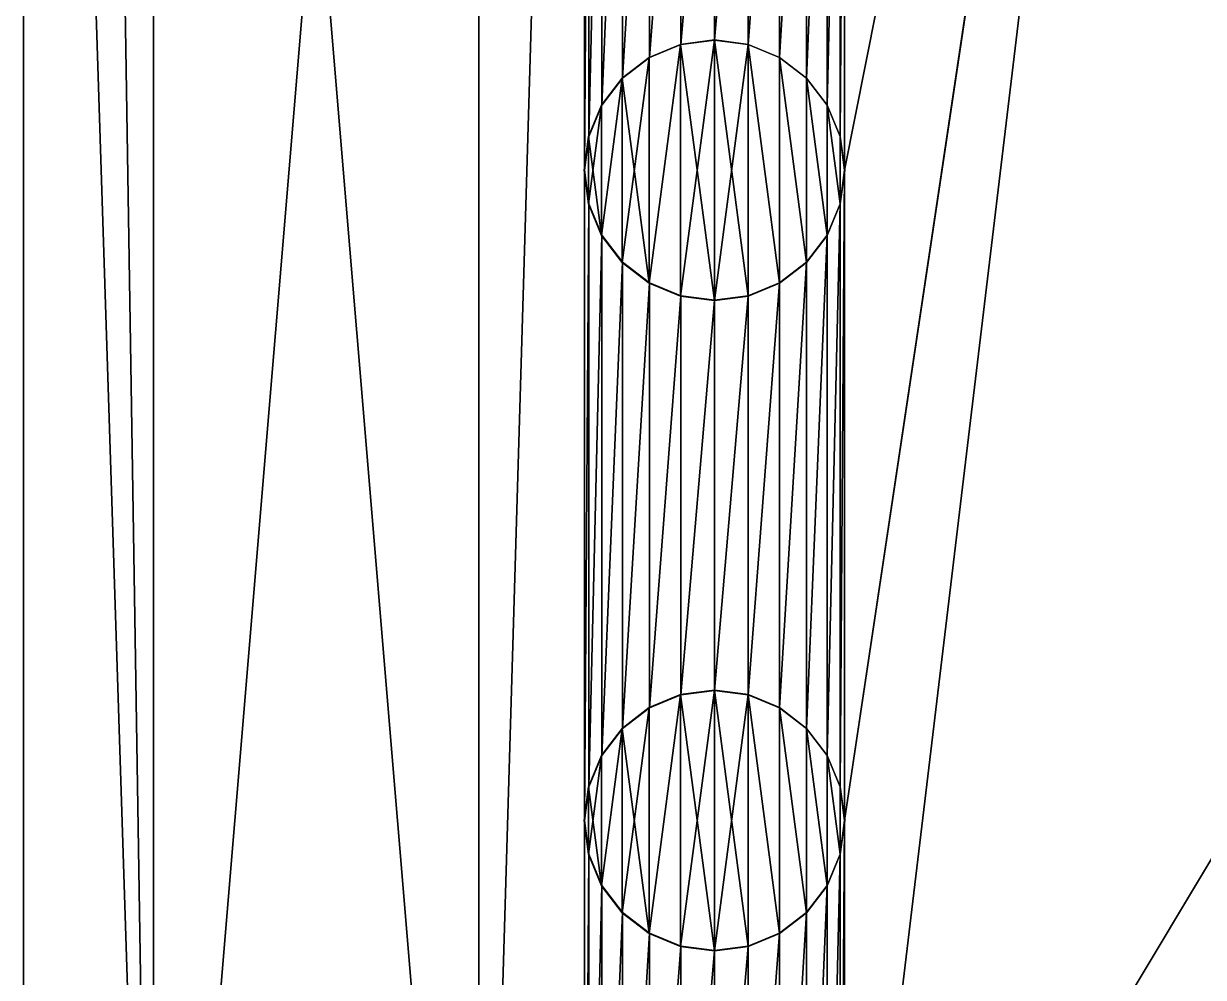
# Model space of a CAD drawing. Extents: x -1 to 46.5, y -1 to 65.2.
# Drawn here: x -1 to 17.15, y 14.71 to 29.38 of the extents above; entities that cross this region are included whole.
import ezdxf

# ---------------------------------------------------------------- set-up
doc = ezdxf.new("R2010")
doc.units = 0
doc.header["$MEASUREMENT"] = 0
doc.layers.add('STL2DXF', color=7, linetype='Continuous')

msp = doc.modelspace()

# ---------------------------------------------------------------- linework, layer by layer
at = {"layer": 'STL2DXF'}
for points in [[(1, 2.125, 7.3), (-1, 64.25, 7.3), (0, 65.25, 7.3)], [(1, 2.125, 12.3), (-1, 64.25, 12.3), (0, 65.25, 12.3)], [(1, 2.125, 7.3), (0, 65.25, 7.3), (1, 62.125, 7.3)], [(1, 2.125, 12.3), (0, 65.25, 12.3), (1, 62.125, 12.3)], [(-1, 64.25, 12.3), (-1, -1, 7.3), (-1, -1, 12.3)], [(-1, -1, 7.3), (-1, 64.25, 12.3), (-1, 64.25, 7.3)], [(1, 2.125, 7.3), (-1, -1, 7.3), (-1, 64.25, 7.3)], [(1, 2.125, 12.3), (-1, -1, 12.3), (-1, 64.25, 12.3)], [(6, 62.125, 7.3), (1, 2.125, 7.3), (1, 62.125, 7.3)], [(1, 2.125, 7.3), (6, 62.125, 7.3), (6, 2.125, 7.3)], [(6, 2.125, 12.3), (1, 62.125, 12.3), (1, 2.125, 12.3)], [(1, 62.125, 12.3), (6, 2.125, 12.3), (6, 62.125, 12.3)], [(1, 62.125, 12.3), (1, 2.125, 7.3), (1, 2.125, 12.3)], [(1, 2.125, 7.3), (1, 62.125, 12.3), (1, 62.125, 7.3)], [(1, 62.125, 7.3), (1, 2.125, 12.3), (1, 2.125, 7.3)], [(1, 2.125, 12.3), (1, 62.125, 7.3), (1, 62.125, 12.3)], [(6, 62.125, 7.3), (6, 2.125, 12.3), (6, 2.125, 7.3)], [(6, 2.125, 12.3), (6, 62.125, 7.3), (6, 62.125, 12.3)], [(6, 2.125, 12.3), (6, 62.125, 7.3), (6, 2.125, 7.3)], [(6, 62.125, 7.3), (6, 2.125, 12.3), (6, 62.125, 12.3)], [(6, 62.125, 7.3), (7.625, 57.125, 7.3), (6, 2.125, 7.3)], [(6, 62.125, 12.3), (7.625, 57.125, 12.3), (6, 2.125, 12.3)], [(11.625, 37.125, 7.3), (17.693, 57.643, 7.3), (11.625, 27.125, 7.3)], [(11.625, 27.125, 7.3), (17.693, 57.643, 7.3), (11.625, 17.125, 7.3)], [(11.625, 17.125, 7.3), (17.693, 57.643, 7.3), (17.625, 57.125, 7.3)], [(11.625, 37.125, 12.3), (17.693, 57.643, 12.3), (11.625, 27.125, 12.3)], [(11.625, 27.125, 12.3), (17.693, 57.643, 12.3), (11.625, 17.125, 12.3)], [(11.625, 17.125, 12.3), (17.693, 57.643, 12.3), (17.625, 57.125, 12.3)], [(7.625, 7.125, 7.3), (6, 2.125, 7.3), (7.625, 57.125, 7.3)], [(7.625, 7.125, 12.3), (6, 2.125, 12.3), (7.625, 57.125, 12.3)], [(7.625, 7.125, 7.3), (7.625, 57.125, 7.3), (7.625, 47.125, 7.3)], [(7.625, 7.125, 12.3), (7.625, 57.125, 12.3), (7.625, 47.125, 12.3)], [(11.625, 17.125, 7.3), (17.625, 57.125, 7.3), (11.625, 7.125, 7.3)], [(17.625, 17.125, 7.3), (11.625, 7.125, 7.3), (17.625, 57.125, 7.3)], [(11.625, 17.125, 12.3), (17.625, 57.125, 12.3), (11.625, 7.125, 12.3)], [(17.625, 7.125, 12.3), (11.625, 7.125, 12.3), (17.625, 57.125, 12.3)], [(7.625, 7.125, 7.3), (7.625, 47.125, 7.3), (7.625, 37.125, 7.3)], [(7.625, 7.125, 12.3), (7.625, 47.125, 12.3), (7.625, 37.125, 12.3)], [(7.625, 7.125, 7.3), (7.625, 37.125, 7.3), (7.625, 27.125, 7.3)], [(7.693, 36.607, 7.3), (7.625, 27.125, 7.3), (7.625, 37.125, 7.3)], [(7.625, 7.125, 12.3), (7.625, 37.125, 12.3), (7.625, 27.125, 12.3)], [(7.693, 36.607, 12.3), (7.625, 27.125, 12.3), (7.625, 37.125, 12.3)], [(11.557, 27.643, 7.3), (11.557, 36.607, 7.3), (11.625, 37.125, 7.3)], [(11.557, 27.643, 7.3), (11.625, 37.125, 7.3), (11.625, 27.125, 7.3)], [(11.557, 27.643, 12.3), (11.557, 36.607, 12.3), (11.625, 37.125, 12.3)], [(11.557, 27.643, 12.3), (11.625, 37.125, 12.3), (11.625, 27.125, 12.3)], [(7.625, 27.125, 7.3), (7.693, 36.607, 7.3), (7.693, 27.643, 7.3)], [(7.625, 27.125, 12.3), (7.693, 36.607, 12.3), (7.693, 27.643, 12.3)], [(7.693, 27.643, 7.3), (7.693, 36.607, 7.3), (7.893, 36.125, 7.3)], [(7.693, 27.643, 12.3), (7.693, 36.607, 12.3), (7.893, 36.125, 12.3)], [(11.357, 28.125, 7.3), (11.357, 36.125, 7.3), (11.557, 36.607, 7.3)], [(11.357, 28.125, 7.3), (11.557, 36.607, 7.3), (11.557, 27.643, 7.3)], [(11.357, 28.125, 12.3), (11.357, 36.125, 12.3), (11.557, 36.607, 12.3)], [(11.357, 28.125, 12.3), (11.557, 36.607, 12.3), (11.557, 27.643, 12.3)], [(7.693, 27.643, 7.3), (7.893, 36.125, 7.3), (7.893, 28.125, 7.3)], [(7.693, 27.643, 12.3), (7.893, 36.125, 12.3), (7.893, 28.125, 12.3)], [(7.893, 28.125, 7.3), (7.893, 36.125, 7.3), (8.211, 35.711, 7.3)], [(7.893, 28.125, 12.3), (7.893, 36.125, 12.3), (8.211, 35.711, 12.3)], [(11.039, 28.539, 7.3), (11.039, 35.711, 7.3), (11.357, 36.125, 7.3)], [(11.039, 28.539, 7.3), (11.357, 36.125, 7.3), (11.357, 28.125, 7.3)], [(11.039, 28.539, 12.3), (11.039, 35.711, 12.3), (11.357, 36.125, 12.3)], [(11.039, 28.539, 12.3), (11.357, 36.125, 12.3), (11.357, 28.125, 12.3)], [(7.893, 28.125, 7.3), (8.211, 35.711, 7.3), (8.211, 28.539, 7.3)], [(7.893, 28.125, 12.3), (8.211, 35.711, 12.3), (8.211, 28.539, 12.3)], [(8.211, 28.539, 7.3), (8.211, 35.711, 7.3), (8.625, 35.393, 7.3)], [(8.211, 28.539, 12.3), (8.211, 35.711, 12.3), (8.625, 35.393, 12.3)], [(10.625, 28.857, 7.3), (10.625, 35.393, 7.3), (11.039, 35.711, 7.3)], [(10.625, 28.857, 7.3), (11.039, 35.711, 7.3), (11.039, 28.539, 7.3)], [(10.625, 28.857, 12.3), (10.625, 35.393, 12.3), (11.039, 35.711, 12.3)], [(10.625, 28.857, 12.3), (11.039, 35.711, 12.3), (11.039, 28.539, 12.3)], [(8.211, 28.539, 7.3), (8.625, 35.393, 7.3), (8.625, 28.857, 7.3)], [(8.211, 28.539, 12.3), (8.625, 35.393, 12.3), (8.625, 28.857, 12.3)], [(8.625, 28.857, 7.3), (8.625, 35.393, 7.3), (9.107, 35.193, 7.3)], [(8.625, 28.857, 12.3), (8.625, 35.393, 12.3), (9.107, 35.193, 12.3)], [(10.143, 29.057, 7.3), (10.143, 35.193, 7.3), (10.625, 35.393, 7.3)], [(10.143, 29.057, 7.3), (10.625, 35.393, 7.3), (10.625, 28.857, 7.3)], [(10.143, 29.057, 12.3), (10.143, 35.193, 12.3), (10.625, 35.393, 12.3)], [(10.143, 29.057, 12.3), (10.625, 35.393, 12.3), (10.625, 28.857, 12.3)], [(8.625, 28.857, 7.3), (9.107, 35.193, 7.3), (9.107, 29.057, 7.3)], [(8.625, 28.857, 12.3), (9.107, 35.193, 12.3), (9.107, 29.057, 12.3)], [(9.107, 29.057, 7.3), (9.107, 35.193, 7.3), (9.625, 35.125, 7.3)], [(9.107, 29.057, 12.3), (9.107, 35.193, 12.3), (9.625, 35.125, 12.3)], [(9.107, 29.057, 7.3), (9.625, 35.125, 7.3), (9.625, 29.125, 7.3)], [(9.107, 29.057, 12.3), (9.625, 35.125, 12.3), (9.625, 29.125, 12.3)], [(9.625, 29.125, 7.3), (9.625, 35.125, 7.3), (10.143, 35.193, 7.3)], [(9.625, 29.125, 7.3), (10.143, 35.193, 7.3), (10.143, 29.057, 7.3)], [(9.625, 29.125, 12.3), (9.625, 35.125, 12.3), (10.143, 35.193, 12.3)], [(9.625, 29.125, 12.3), (10.143, 35.193, 12.3), (10.143, 29.057, 12.3)], [(8.623, 28.861, 12.3), (8.623, 25.389, 12.3), (9.106, 29.061, 12.3)], [(9.106, 29.061, 12.3), (8.623, 25.389, 12.3), (9.106, 25.189, 12.3)], [(8.623, 25.389, 7.3), (8.623, 28.861, 7.3), (9.106, 29.061, 7.3)], [(8.623, 25.389, 7.3), (9.106, 29.061, 7.3), (9.106, 25.189, 7.3)], [(8.623, 28.861, 12.3), (9.106, 29.061, 7.3), (8.623, 28.861, 7.3)], [(9.106, 29.061, 7.3), (8.623, 28.861, 12.3), (9.106, 29.061, 12.3)], [(8.625, 28.857, 12.3), (9.107, 29.057, 7.3), (8.625, 28.857, 7.3)], [(9.107, 29.057, 7.3), (8.625, 28.857, 12.3), (9.107, 29.057, 12.3)], [(9.106, 29.061, 12.3), (9.625, 25.121, 12.3), (9.625, 29.129, 12.3)], [(9.106, 25.189, 7.3), (9.106, 29.061, 7.3), (9.625, 29.129, 7.3)], [(9.106, 25.189, 7.3), (9.625, 29.129, 7.3), (9.625, 25.121, 7.3)], [(9.106, 29.061, 12.3), (9.625, 29.129, 7.3), (9.106, 29.061, 7.3)], [(9.625, 29.129, 7.3), (9.106, 29.061, 12.3), (9.625, 29.129, 12.3)], [(9.106, 29.061, 12.3), (9.106, 25.189, 12.3), (9.625, 25.121, 12.3)], [(9.107, 29.057, 12.3), (9.625, 29.125, 7.3), (9.107, 29.057, 7.3)], [(9.625, 29.125, 7.3), (9.107, 29.057, 12.3), (9.625, 29.125, 12.3)], [(9.625, 29.129, 12.3), (9.625, 25.121, 12.3), (10.144, 25.189, 12.3)], [(9.625, 29.129, 12.3), (10.144, 25.189, 12.3), (10.144, 29.061, 12.3)], [(9.625, 25.121, 7.3), (9.625, 29.129, 7.3), (10.144, 29.061, 7.3)], [(9.625, 29.129, 12.3), (10.144, 29.061, 7.3), (9.625, 29.129, 7.3)], [(10.144, 29.061, 7.3), (9.625, 29.129, 12.3), (10.144, 29.061, 12.3)], [(9.625, 29.125, 12.3), (10.143, 29.057, 7.3), (9.625, 29.125, 7.3)], [(10.143, 29.057, 7.3), (9.625, 29.125, 12.3), (10.143, 29.057, 12.3)], [(9.625, 25.121, 7.3), (10.144, 29.061, 7.3), (10.144, 25.189, 7.3)], [(10.143, 29.057, 12.3), (10.625, 28.857, 7.3), (10.143, 29.057, 7.3)], [(10.625, 28.857, 7.3), (10.143, 29.057, 12.3), (10.625, 28.857, 12.3)], [(10.144, 29.061, 12.3), (10.144, 25.189, 12.3), (10.627, 25.389, 12.3)], [(10.144, 29.061, 12.3), (10.627, 25.389, 12.3), (10.627, 28.861, 12.3)], [(10.144, 25.189, 7.3), (10.144, 29.061, 7.3), (10.627, 25.389, 7.3)], [(10.627, 25.389, 7.3), (10.144, 29.061, 7.3), (10.627, 28.861, 7.3)], [(10.144, 29.061, 12.3), (10.627, 28.861, 7.3), (10.144, 29.061, 7.3)], [(10.627, 28.861, 7.3), (10.144, 29.061, 12.3), (10.627, 28.861, 12.3)], [(8.208, 28.542, 12.3), (8.623, 25.389, 12.3), (8.623, 28.861, 12.3)], [(8.208, 25.708, 7.3), (8.208, 28.542, 7.3), (8.623, 28.861, 7.3)], [(8.208, 25.708, 7.3), (8.623, 28.861, 7.3), (8.623, 25.389, 7.3)], [(8.208, 28.542, 12.3), (8.623, 28.861, 7.3), (8.208, 28.542, 7.3)], [(8.623, 28.861, 7.3), (8.208, 28.542, 12.3), (8.623, 28.861, 12.3)], [(8.211, 28.539, 12.3), (8.625, 28.857, 7.3), (8.211, 28.539, 7.3)], [(8.625, 28.857, 7.3), (8.211, 28.539, 12.3), (8.625, 28.857, 12.3)], [(10.625, 28.857, 12.3), (11.039, 28.539, 7.3), (10.625, 28.857, 7.3)], [(11.039, 28.539, 7.3), (10.625, 28.857, 12.3), (11.039, 28.539, 12.3)], [(10.627, 28.861, 12.3), (10.627, 25.389, 12.3), (11.042, 25.708, 12.3)], [(10.627, 28.861, 12.3), (11.042, 25.708, 12.3), (11.042, 28.542, 12.3)], [(10.627, 25.389, 7.3), (10.627, 28.861, 7.3), (11.042, 25.708, 7.3)], [(11.042, 25.708, 7.3), (10.627, 28.861, 7.3), (11.042, 28.542, 7.3)], [(10.627, 28.861, 12.3), (11.042, 28.542, 7.3), (10.627, 28.861, 7.3)], [(11.042, 28.542, 7.3), (10.627, 28.861, 12.3), (11.042, 28.542, 12.3)], [(7.889, 28.127, 12.3), (7.889, 26.123, 12.3), (8.208, 28.542, 12.3)], [(8.208, 28.542, 12.3), (7.889, 26.123, 12.3), (8.208, 25.708, 12.3)], [(7.889, 26.123, 7.3), (7.889, 28.127, 7.3), (8.208, 28.542, 7.3)], [(7.889, 26.123, 7.3), (8.208, 28.542, 7.3), (8.208, 25.708, 7.3)], [(8.208, 28.542, 12.3), (7.889, 28.127, 7.3), (7.889, 28.127, 12.3)], [(7.889, 28.127, 7.3), (8.208, 28.542, 12.3), (8.208, 28.542, 7.3)], [(8.211, 28.539, 12.3), (7.893, 28.125, 7.3), (7.893, 28.125, 12.3)], [(7.893, 28.125, 7.3), (8.211, 28.539, 12.3), (8.211, 28.539, 7.3)], [(8.208, 28.542, 12.3), (8.208, 25.708, 12.3), (8.623, 25.389, 12.3)], [(11.039, 28.539, 7.3), (11.357, 28.125, 12.3), (11.357, 28.125, 7.3)], [(11.357, 28.125, 12.3), (11.039, 28.539, 7.3), (11.039, 28.539, 12.3)], [(11.042, 28.542, 12.3), (11.042, 25.708, 12.3), (11.361, 26.123, 12.3)], [(11.042, 28.542, 12.3), (11.361, 26.123, 12.3), (11.361, 28.127, 12.3)], [(11.042, 25.708, 7.3), (11.042, 28.542, 7.3), (11.361, 26.123, 7.3)], [(11.361, 26.123, 7.3), (11.042, 28.542, 7.3), (11.361, 28.127, 7.3)], [(11.042, 28.542, 7.3), (11.361, 28.127, 12.3), (11.361, 28.127, 7.3)], [(11.361, 28.127, 12.3), (11.042, 28.542, 7.3), (11.042, 28.542, 12.3)], [(7.689, 27.644, 12.3), (7.889, 26.123, 12.3), (7.889, 28.127, 12.3)], [(7.689, 26.606, 7.3), (7.689, 27.644, 7.3), (7.889, 28.127, 7.3)], [(7.689, 26.606, 7.3), (7.889, 28.127, 7.3), (7.889, 26.123, 7.3)], [(7.889, 28.127, 12.3), (7.689, 27.644, 7.3), (7.689, 27.644, 12.3)], [(7.689, 27.644, 7.3), (7.889, 28.127, 12.3), (7.889, 28.127, 7.3)], [(11.361, 28.127, 12.3), (11.361, 26.123, 12.3), (11.561, 26.606, 12.3)], [(11.361, 28.127, 12.3), (11.561, 26.606, 12.3), (11.561, 27.644, 12.3)], [(11.361, 26.123, 7.3), (11.361, 28.127, 7.3), (11.561, 26.606, 7.3)], [(11.561, 26.606, 7.3), (11.361, 28.127, 7.3), (11.561, 27.644, 7.3)], [(11.361, 28.127, 7.3), (11.561, 27.644, 12.3), (11.561, 27.644, 7.3)], [(11.561, 27.644, 12.3), (11.361, 28.127, 7.3), (11.361, 28.127, 12.3)], [(7.893, 28.125, 12.3), (7.693, 27.643, 7.3), (7.693, 27.643, 12.3)], [(7.693, 27.643, 7.3), (7.893, 28.125, 12.3), (7.893, 28.125, 7.3)], [(11.357, 28.125, 7.3), (11.557, 27.643, 12.3), (11.557, 27.643, 7.3)], [(11.557, 27.643, 12.3), (11.357, 28.125, 7.3), (11.357, 28.125, 12.3)], [(7.689, 26.606, 12.3), (7.689, 27.644, 12.3), (7.621, 27.125, 12.3)], [(7.689, 27.644, 7.3), (7.689, 26.606, 7.3), (7.621, 27.125, 7.3)], [(7.689, 27.644, 12.3), (7.621, 27.125, 7.3), (7.621, 27.125, 12.3)], [(7.621, 27.125, 7.3), (7.689, 27.644, 12.3), (7.689, 27.644, 7.3)], [(7.693, 27.643, 12.3), (7.625, 27.125, 7.3), (7.625, 27.125, 12.3)], [(7.625, 27.125, 7.3), (7.693, 27.643, 12.3), (7.693, 27.643, 7.3)], [(7.689, 27.644, 12.3), (7.689, 26.606, 12.3), (7.889, 26.123, 12.3)], [(11.557, 27.643, 7.3), (11.625, 27.125, 12.3), (11.625, 27.125, 7.3)], [(11.625, 27.125, 12.3), (11.557, 27.643, 7.3), (11.557, 27.643, 12.3)], [(11.561, 27.644, 12.3), (11.561, 26.606, 12.3), (11.629, 27.125, 12.3)], [(11.561, 26.606, 7.3), (11.561, 27.644, 7.3), (11.629, 27.125, 7.3)], [(11.561, 27.644, 7.3), (11.629, 27.125, 12.3), (11.629, 27.125, 7.3)], [(11.629, 27.125, 12.3), (11.561, 27.644, 7.3), (11.561, 27.644, 12.3)], [(7.621, 27.125, 12.3), (7.689, 26.606, 7.3), (7.689, 26.606, 12.3)], [(7.689, 26.606, 7.3), (7.621, 27.125, 12.3), (7.621, 27.125, 7.3)], [(7.625, 7.125, 7.3), (7.625, 27.125, 7.3), (7.625, 17.125, 7.3)], [(7.693, 26.607, 7.3), (7.625, 17.125, 7.3), (7.625, 27.125, 7.3)], [(7.625, 27.125, 12.3), (7.693, 26.607, 7.3), (7.693, 26.607, 12.3)], [(7.693, 26.607, 7.3), (7.625, 27.125, 12.3), (7.625, 27.125, 7.3)], [(7.625, 7.125, 12.3), (7.625, 27.125, 12.3), (7.625, 17.125, 12.3)], [(7.693, 26.607, 12.3), (7.625, 17.125, 12.3), (7.625, 27.125, 12.3)], [(11.557, 17.643, 7.3), (11.557, 26.607, 7.3), (11.625, 27.125, 7.3)], [(11.557, 17.643, 7.3), (11.625, 27.125, 7.3), (11.625, 17.125, 7.3)], [(11.625, 27.125, 7.3), (11.557, 26.607, 12.3), (11.557, 26.607, 7.3)], [(11.557, 26.607, 12.3), (11.625, 27.125, 7.3), (11.625, 27.125, 12.3)], [(11.557, 17.643, 12.3), (11.557, 26.607, 12.3), (11.625, 27.125, 12.3)], [(11.557, 17.643, 12.3), (11.625, 27.125, 12.3), (11.625, 17.125, 12.3)], [(11.629, 27.125, 7.3), (11.561, 26.606, 12.3), (11.561, 26.606, 7.3)], [(11.561, 26.606, 12.3), (11.629, 27.125, 7.3), (11.629, 27.125, 12.3)], [(7.625, 17.125, 7.3), (7.693, 26.607, 7.3), (7.693, 17.643, 7.3)], [(7.625, 17.125, 12.3), (7.693, 26.607, 12.3), (7.693, 17.643, 12.3)], [(7.689, 26.606, 12.3), (7.889, 26.123, 7.3), (7.889, 26.123, 12.3)], [(7.889, 26.123, 7.3), (7.689, 26.606, 12.3), (7.689, 26.606, 7.3)], [(7.693, 17.643, 7.3), (7.693, 26.607, 7.3), (7.893, 26.125, 7.3)], [(7.693, 26.607, 12.3), (7.893, 26.125, 7.3), (7.893, 26.125, 12.3)], [(7.893, 26.125, 7.3), (7.693, 26.607, 12.3), (7.693, 26.607, 7.3)], [(7.693, 17.643, 12.3), (7.693, 26.607, 12.3), (7.893, 26.125, 12.3)], [(11.357, 18.125, 7.3), (11.357, 26.125, 7.3), (11.557, 26.607, 7.3)], [(11.357, 18.125, 7.3), (11.557, 26.607, 7.3), (11.557, 17.643, 7.3)], [(11.557, 26.607, 7.3), (11.357, 26.125, 12.3), (11.357, 26.125, 7.3)], [(11.357, 26.125, 12.3), (11.557, 26.607, 7.3), (11.557, 26.607, 12.3)], [(11.357, 18.125, 12.3), (11.357, 26.125, 12.3), (11.557, 26.607, 12.3)], [(11.357, 18.125, 12.3), (11.557, 26.607, 12.3), (11.557, 17.643, 12.3)], [(11.561, 26.606, 7.3), (11.361, 26.123, 12.3), (11.361, 26.123, 7.3)], [(11.361, 26.123, 12.3), (11.561, 26.606, 7.3), (11.561, 26.606, 12.3)], [(7.693, 17.643, 7.3), (7.893, 26.125, 7.3), (7.893, 18.125, 7.3)], [(7.693, 17.643, 12.3), (7.893, 26.125, 12.3), (7.893, 18.125, 12.3)], [(7.889, 26.123, 12.3), (8.208, 25.708, 7.3), (8.208, 25.708, 12.3)], [(8.208, 25.708, 7.3), (7.889, 26.123, 12.3), (7.889, 26.123, 7.3)], [(7.893, 18.125, 7.3), (7.893, 26.125, 7.3), (8.211, 25.711, 7.3)], [(7.893, 26.125, 12.3), (8.211, 25.711, 7.3), (8.211, 25.711, 12.3)], [(8.211, 25.711, 7.3), (7.893, 26.125, 12.3), (7.893, 26.125, 7.3)], [(7.893, 18.125, 12.3), (7.893, 26.125, 12.3), (8.211, 25.711, 12.3)], [(11.039, 18.539, 7.3), (11.039, 25.711, 7.3), (11.357, 26.125, 7.3)], [(11.039, 18.539, 7.3), (11.357, 26.125, 7.3), (11.357, 18.125, 7.3)], [(11.357, 26.125, 7.3), (11.039, 25.711, 12.3), (11.039, 25.711, 7.3)], [(11.039, 25.711, 12.3), (11.357, 26.125, 7.3), (11.357, 26.125, 12.3)], [(11.039, 18.539, 12.3), (11.039, 25.711, 12.3), (11.357, 26.125, 12.3)], [(11.039, 18.539, 12.3), (11.357, 26.125, 12.3), (11.357, 18.125, 12.3)], [(11.361, 26.123, 7.3), (11.042, 25.708, 12.3), (11.042, 25.708, 7.3)], [(11.042, 25.708, 12.3), (11.361, 26.123, 7.3), (11.361, 26.123, 12.3)], [(7.893, 18.125, 7.3), (8.211, 25.711, 7.3), (8.211, 18.539, 7.3)], [(7.893, 18.125, 12.3), (8.211, 25.711, 12.3), (8.211, 18.539, 12.3)], [(8.623, 25.389, 12.3), (8.208, 25.708, 7.3), (8.623, 25.389, 7.3)], [(8.208, 25.708, 7.3), (8.623, 25.389, 12.3), (8.208, 25.708, 12.3)], [(8.211, 18.539, 7.3), (8.211, 25.711, 7.3), (8.625, 25.393, 7.3)], [(8.625, 25.393, 12.3), (8.211, 25.711, 7.3), (8.625, 25.393, 7.3)], [(8.211, 25.711, 7.3), (8.625, 25.393, 12.3), (8.211, 25.711, 12.3)], [(8.211, 18.539, 12.3), (8.211, 25.711, 12.3), (8.625, 25.393, 12.3)], [(10.625, 18.857, 7.3), (10.625, 25.393, 7.3), (11.039, 25.711, 7.3)], [(10.625, 18.857, 7.3), (11.039, 25.711, 7.3), (11.039, 18.539, 7.3)], [(11.039, 25.711, 12.3), (10.625, 25.393, 7.3), (11.039, 25.711, 7.3)], [(10.625, 25.393, 7.3), (11.039, 25.711, 12.3), (10.625, 25.393, 12.3)], [(10.625, 18.857, 12.3), (10.625, 25.393, 12.3), (11.039, 25.711, 12.3)], [(10.625, 18.857, 12.3), (11.039, 25.711, 12.3), (11.039, 18.539, 12.3)], [(11.042, 25.708, 12.3), (10.627, 25.389, 7.3), (11.042, 25.708, 7.3)], [(10.627, 25.389, 7.3), (11.042, 25.708, 12.3), (10.627, 25.389, 12.3)], [(8.211, 18.539, 7.3), (8.625, 25.393, 7.3), (8.625, 18.857, 7.3)], [(8.211, 18.539, 12.3), (8.625, 25.393, 12.3), (8.625, 18.857, 12.3)], [(9.106, 25.189, 12.3), (8.623, 25.389, 7.3), (9.106, 25.189, 7.3)], [(8.623, 25.389, 7.3), (9.106, 25.189, 12.3), (8.623, 25.389, 12.3)], [(8.625, 18.857, 7.3), (8.625, 25.393, 7.3), (9.107, 25.193, 7.3)], [(9.107, 25.193, 12.3), (8.625, 25.393, 7.3), (9.107, 25.193, 7.3)], [(8.625, 25.393, 7.3), (9.107, 25.193, 12.3), (8.625, 25.393, 12.3)], [(8.625, 18.857, 12.3), (8.625, 25.393, 12.3), (9.107, 25.193, 12.3)], [(10.143, 19.057, 7.3), (10.143, 25.193, 7.3), (10.625, 25.393, 7.3)], [(10.143, 19.057, 7.3), (10.625, 25.393, 7.3), (10.625, 18.857, 7.3)], [(10.625, 25.393, 12.3), (10.143, 25.193, 7.3), (10.625, 25.393, 7.3)], [(10.143, 25.193, 7.3), (10.625, 25.393, 12.3), (10.143, 25.193, 12.3)], [(10.143, 19.057, 12.3), (10.143, 25.193, 12.3), (10.625, 25.393, 12.3)], [(10.143, 19.057, 12.3), (10.625, 25.393, 12.3), (10.625, 18.857, 12.3)], [(10.627, 25.389, 12.3), (10.144, 25.189, 7.3), (10.627, 25.389, 7.3)], [(10.144, 25.189, 7.3), (10.627, 25.389, 12.3), (10.144, 25.189, 12.3)], [(8.625, 18.857, 7.3), (9.107, 25.193, 7.3), (9.107, 19.057, 7.3)], [(8.625, 18.857, 12.3), (9.107, 25.193, 12.3), (9.107, 19.057, 12.3)], [(9.625, 25.121, 12.3), (9.106, 25.189, 7.3), (9.625, 25.121, 7.3)], [(9.106, 25.189, 7.3), (9.625, 25.121, 12.3), (9.106, 25.189, 12.3)], [(9.107, 19.057, 7.3), (9.107, 25.193, 7.3), (9.625, 25.125, 7.3)], [(9.625, 25.125, 12.3), (9.107, 25.193, 7.3), (9.625, 25.125, 7.3)], [(9.107, 25.193, 7.3), (9.625, 25.125, 12.3), (9.107, 25.193, 12.3)], [(9.107, 19.057, 12.3), (9.107, 25.193, 12.3), (9.625, 25.125, 12.3)], [(9.107, 19.057, 7.3), (9.625, 25.125, 7.3), (9.625, 19.125, 7.3)], [(9.107, 19.057, 12.3), (9.625, 25.125, 12.3), (9.625, 19.125, 12.3)], [(9.625, 19.125, 7.3), (9.625, 25.125, 7.3), (10.143, 25.193, 7.3)], [(9.625, 19.125, 7.3), (10.143, 25.193, 7.3), (10.143, 19.057, 7.3)], [(10.143, 25.193, 12.3), (9.625, 25.125, 7.3), (10.143, 25.193, 7.3)], [(9.625, 25.125, 7.3), (10.143, 25.193, 12.3), (9.625, 25.125, 12.3)], [(9.625, 19.125, 12.3), (9.625, 25.125, 12.3), (10.143, 25.193, 12.3)], [(9.625, 19.125, 12.3), (10.143, 25.193, 12.3), (10.143, 19.057, 12.3)], [(10.144, 25.189, 12.3), (9.625, 25.121, 7.3), (10.144, 25.189, 7.3)], [(9.625, 25.121, 7.3), (10.144, 25.189, 12.3), (9.625, 25.121, 12.3)], [(8.623, 18.861, 12.3), (8.623, 15.389, 12.3), (9.106, 19.061, 12.3)], [(9.106, 19.061, 12.3), (8.623, 15.389, 12.3), (9.106, 15.189, 12.3)], [(8.623, 15.389, 7.3), (8.623, 18.861, 7.3), (9.106, 19.061, 7.3)], [(8.623, 15.389, 7.3), (9.106, 19.061, 7.3), (9.106, 15.189, 7.3)], [(8.623, 18.861, 12.3), (9.106, 19.061, 7.3), (8.623, 18.861, 7.3)], [(9.106, 19.061, 7.3), (8.623, 18.861, 12.3), (9.106, 19.061, 12.3)], [(8.625, 18.857, 12.3), (9.107, 19.057, 7.3), (8.625, 18.857, 7.3)], [(9.107, 19.057, 7.3), (8.625, 18.857, 12.3), (9.107, 19.057, 12.3)], [(9.106, 19.061, 12.3), (9.625, 15.121, 12.3), (9.625, 19.129, 12.3)], [(9.106, 15.189, 7.3), (9.106, 19.061, 7.3), (9.625, 19.129, 7.3)], [(9.106, 15.189, 7.3), (9.625, 19.129, 7.3), (9.625, 15.121, 7.3)], [(9.106, 19.061, 12.3), (9.625, 19.129, 7.3), (9.106, 19.061, 7.3)], [(9.625, 19.129, 7.3), (9.106, 19.061, 12.3), (9.625, 19.129, 12.3)], [(9.106, 19.061, 12.3), (9.106, 15.189, 12.3), (9.625, 15.121, 12.3)], [(9.107, 19.057, 12.3), (9.625, 19.125, 7.3), (9.107, 19.057, 7.3)], [(9.625, 19.125, 7.3), (9.107, 19.057, 12.3), (9.625, 19.125, 12.3)], [(9.625, 19.129, 12.3), (9.625, 15.121, 12.3), (10.144, 15.189, 12.3)], [(9.625, 19.129, 12.3), (10.144, 15.189, 12.3), (10.144, 19.061, 12.3)], [(9.625, 15.121, 7.3), (9.625, 19.129, 7.3), (10.144, 19.061, 7.3)], [(9.625, 19.129, 12.3), (10.144, 19.061, 7.3), (9.625, 19.129, 7.3)], [(10.144, 19.061, 7.3), (9.625, 19.129, 12.3), (10.144, 19.061, 12.3)], [(9.625, 19.125, 12.3), (10.143, 19.057, 7.3), (9.625, 19.125, 7.3)], [(10.143, 19.057, 7.3), (9.625, 19.125, 12.3), (10.143, 19.057, 12.3)], [(9.625, 15.121, 7.3), (10.144, 19.061, 7.3), (10.144, 15.189, 7.3)], [(10.143, 19.057, 12.3), (10.625, 18.857, 7.3), (10.143, 19.057, 7.3)], [(10.625, 18.857, 7.3), (10.143, 19.057, 12.3), (10.625, 18.857, 12.3)], [(10.144, 19.061, 12.3), (10.144, 15.189, 12.3), (10.627, 15.389, 12.3)], [(10.144, 19.061, 12.3), (10.627, 15.389, 12.3), (10.627, 18.861, 12.3)], [(10.144, 15.189, 7.3), (10.144, 19.061, 7.3), (10.627, 15.389, 7.3)], [(10.627, 15.389, 7.3), (10.144, 19.061, 7.3), (10.627, 18.861, 7.3)], [(10.144, 19.061, 12.3), (10.627, 18.861, 7.3), (10.144, 19.061, 7.3)], [(10.627, 18.861, 7.3), (10.144, 19.061, 12.3), (10.627, 18.861, 12.3)], [(8.208, 18.542, 12.3), (8.623, 15.389, 12.3), (8.623, 18.861, 12.3)], [(8.208, 15.708, 7.3), (8.208, 18.542, 7.3), (8.623, 18.861, 7.3)], [(8.208, 15.708, 7.3), (8.623, 18.861, 7.3), (8.623, 15.389, 7.3)], [(8.208, 18.542, 12.3), (8.623, 18.861, 7.3), (8.208, 18.542, 7.3)], [(8.623, 18.861, 7.3), (8.208, 18.542, 12.3), (8.623, 18.861, 12.3)], [(8.211, 18.539, 12.3), (8.625, 18.857, 7.3), (8.211, 18.539, 7.3)], [(8.625, 18.857, 7.3), (8.211, 18.539, 12.3), (8.625, 18.857, 12.3)], [(10.625, 18.857, 12.3), (11.039, 18.539, 7.3), (10.625, 18.857, 7.3)], [(11.039, 18.539, 7.3), (10.625, 18.857, 12.3), (11.039, 18.539, 12.3)], [(10.627, 18.861, 12.3), (10.627, 15.389, 12.3), (11.042, 15.708, 12.3)], [(10.627, 18.861, 12.3), (11.042, 15.708, 12.3), (11.042, 18.542, 12.3)], [(10.627, 15.389, 7.3), (10.627, 18.861, 7.3), (11.042, 15.708, 7.3)], [(11.042, 15.708, 7.3), (10.627, 18.861, 7.3), (11.042, 18.542, 7.3)], [(10.627, 18.861, 12.3), (11.042, 18.542, 7.3), (10.627, 18.861, 7.3)], [(11.042, 18.542, 7.3), (10.627, 18.861, 12.3), (11.042, 18.542, 12.3)], [(7.889, 18.127, 12.3), (7.889, 16.123, 12.3), (8.208, 18.542, 12.3)], [(8.208, 18.542, 12.3), (7.889, 16.123, 12.3), (8.208, 15.708, 12.3)], [(7.889, 16.123, 7.3), (7.889, 18.127, 7.3), (8.208, 18.542, 7.3)], [(7.889, 16.123, 7.3), (8.208, 18.542, 7.3), (8.208, 15.708, 7.3)], [(8.208, 18.542, 12.3), (7.889, 18.127, 7.3), (7.889, 18.127, 12.3)], [(7.889, 18.127, 7.3), (8.208, 18.542, 12.3), (8.208, 18.542, 7.3)], [(8.211, 18.539, 12.3), (7.893, 18.125, 7.3), (7.893, 18.125, 12.3)], [(7.893, 18.125, 7.3), (8.211, 18.539, 12.3), (8.211, 18.539, 7.3)], [(8.208, 18.542, 12.3), (8.208, 15.708, 12.3), (8.623, 15.389, 12.3)], [(11.039, 18.539, 7.3), (11.357, 18.125, 12.3), (11.357, 18.125, 7.3)], [(11.357, 18.125, 12.3), (11.039, 18.539, 7.3), (11.039, 18.539, 12.3)], [(11.042, 18.542, 12.3), (11.042, 15.708, 12.3), (11.361, 16.123, 12.3)], [(11.042, 18.542, 12.3), (11.361, 16.123, 12.3), (11.361, 18.127, 12.3)], [(11.042, 15.708, 7.3), (11.042, 18.542, 7.3), (11.361, 16.123, 7.3)], [(11.361, 16.123, 7.3), (11.042, 18.542, 7.3), (11.361, 18.127, 7.3)], [(11.042, 18.542, 7.3), (11.361, 18.127, 12.3), (11.361, 18.127, 7.3)], [(11.361, 18.127, 12.3), (11.042, 18.542, 7.3), (11.042, 18.542, 12.3)], [(7.689, 17.644, 12.3), (7.889, 16.123, 12.3), (7.889, 18.127, 12.3)], [(7.689, 16.606, 7.3), (7.689, 17.644, 7.3), (7.889, 18.127, 7.3)], [(7.689, 16.606, 7.3), (7.889, 18.127, 7.3), (7.889, 16.123, 7.3)], [(7.889, 18.127, 12.3), (7.689, 17.644, 7.3), (7.689, 17.644, 12.3)], [(7.689, 17.644, 7.3), (7.889, 18.127, 12.3), (7.889, 18.127, 7.3)], [(7.893, 18.125, 12.3), (7.693, 17.643, 7.3), (7.693, 17.643, 12.3)], [(7.693, 17.643, 7.3), (7.893, 18.125, 12.3), (7.893, 18.125, 7.3)], [(11.357, 18.125, 7.3), (11.557, 17.643, 12.3), (11.557, 17.643, 7.3)], [(11.557, 17.643, 12.3), (11.357, 18.125, 7.3), (11.357, 18.125, 12.3)], [(11.361, 18.127, 12.3), (11.361, 16.123, 12.3), (11.561, 16.606, 12.3)], [(11.361, 18.127, 12.3), (11.561, 16.606, 12.3), (11.561, 17.644, 12.3)], [(11.361, 16.123, 7.3), (11.361, 18.127, 7.3), (11.561, 16.606, 7.3)], [(11.561, 16.606, 7.3), (11.361, 18.127, 7.3), (11.561, 17.644, 7.3)], [(11.361, 18.127, 7.3), (11.561, 17.644, 12.3), (11.561, 17.644, 7.3)], [(11.561, 17.644, 12.3), (11.361, 18.127, 7.3), (11.361, 18.127, 12.3)], [(7.689, 16.606, 12.3), (7.689, 17.644, 12.3), (7.621, 17.125, 12.3)], [(7.689, 17.644, 7.3), (7.689, 16.606, 7.3), (7.621, 17.125, 7.3)], [(7.689, 17.644, 12.3), (7.621, 17.125, 7.3), (7.621, 17.125, 12.3)], [(7.621, 17.125, 7.3), (7.689, 17.644, 12.3), (7.689, 17.644, 7.3)], [(7.693, 17.643, 12.3), (7.625, 17.125, 7.3), (7.625, 17.125, 12.3)], [(7.625, 17.125, 7.3), (7.693, 17.643, 12.3), (7.693, 17.643, 7.3)], [(7.689, 17.644, 12.3), (7.689, 16.606, 12.3), (7.889, 16.123, 12.3)], [(11.557, 17.643, 7.3), (11.625, 17.125, 12.3), (11.625, 17.125, 7.3)], [(11.625, 17.125, 12.3), (11.557, 17.643, 7.3), (11.557, 17.643, 12.3)], [(11.561, 17.644, 12.3), (11.561, 16.606, 12.3), (11.629, 17.125, 12.3)], [(11.561, 16.606, 7.3), (11.561, 17.644, 7.3), (11.629, 17.125, 7.3)], [(11.561, 17.644, 7.3), (11.629, 17.125, 12.3), (11.629, 17.125, 7.3)], [(11.629, 17.125, 12.3), (11.561, 17.644, 7.3), (11.561, 17.644, 12.3)], [(7.621, 17.125, 12.3), (7.689, 16.606, 7.3), (7.689, 16.606, 12.3)], [(7.689, 16.606, 7.3), (7.621, 17.125, 12.3), (7.621, 17.125, 7.3)], [(7.693, 16.607, 7.3), (7.625, 7.125, 7.3), (7.625, 17.125, 7.3)], [(7.625, 17.125, 12.3), (7.693, 16.607, 7.3), (7.693, 16.607, 12.3)], [(7.693, 16.607, 7.3), (7.625, 17.125, 12.3), (7.625, 17.125, 7.3)], [(7.693, 16.607, 12.3), (7.625, 7.125, 12.3), (7.625, 17.125, 12.3)], [(11.557, 7.643, 7.3), (11.557, 16.607, 7.3), (11.625, 17.125, 7.3)], [(11.557, 7.643, 7.3), (11.625, 17.125, 7.3), (11.625, 7.125, 7.3)], [(11.625, 17.125, 7.3), (11.557, 16.607, 12.3), (11.557, 16.607, 7.3)], [(11.557, 16.607, 12.3), (11.625, 17.125, 7.3), (11.625, 17.125, 12.3)], [(11.557, 7.643, 12.3), (11.557, 16.607, 12.3), (11.625, 17.125, 12.3)], [(11.557, 7.643, 12.3), (11.625, 17.125, 12.3), (11.625, 7.125, 12.3)], [(11.629, 17.125, 7.3), (11.561, 16.606, 12.3), (11.561, 16.606, 7.3)], [(11.561, 16.606, 12.3), (11.629, 17.125, 7.3), (11.629, 17.125, 12.3)], [(17.625, 7.125, 7.3), (11.625, 7.125, 7.3), (17.625, 17.125, 7.3)], [(7.625, 7.125, 7.3), (7.693, 16.607, 7.3), (7.693, 7.643, 7.3)], [(7.625, 7.125, 12.3), (7.693, 16.607, 12.3), (7.693, 7.643, 12.3)], [(7.689, 16.606, 12.3), (7.889, 16.123, 7.3), (7.889, 16.123, 12.3)], [(7.889, 16.123, 7.3), (7.689, 16.606, 12.3), (7.689, 16.606, 7.3)], [(7.693, 7.643, 7.3), (7.693, 16.607, 7.3), (7.893, 16.125, 7.3)], [(7.693, 16.607, 12.3), (7.893, 16.125, 7.3), (7.893, 16.125, 12.3)], [(7.893, 16.125, 7.3), (7.693, 16.607, 12.3), (7.693, 16.607, 7.3)], [(7.693, 7.643, 12.3), (7.693, 16.607, 12.3), (7.893, 16.125, 12.3)], [(11.357, 8.125, 7.3), (11.357, 16.125, 7.3), (11.557, 16.607, 7.3)], [(11.357, 8.125, 7.3), (11.557, 16.607, 7.3), (11.557, 7.643, 7.3)], [(11.557, 16.607, 7.3), (11.357, 16.125, 12.3), (11.357, 16.125, 7.3)], [(11.357, 16.125, 12.3), (11.557, 16.607, 7.3), (11.557, 16.607, 12.3)], [(11.357, 8.125, 12.3), (11.357, 16.125, 12.3), (11.557, 16.607, 12.3)], [(11.357, 8.125, 12.3), (11.557, 16.607, 12.3), (11.557, 7.643, 12.3)], [(11.561, 16.606, 7.3), (11.361, 16.123, 12.3), (11.361, 16.123, 7.3)], [(11.361, 16.123, 12.3), (11.561, 16.606, 7.3), (11.561, 16.606, 12.3)], [(7.693, 7.643, 7.3), (7.893, 16.125, 7.3), (7.893, 8.125, 7.3)], [(7.693, 7.643, 12.3), (7.893, 16.125, 12.3), (7.893, 8.125, 12.3)], [(7.889, 16.123, 12.3), (8.208, 15.708, 7.3), (8.208, 15.708, 12.3)], [(8.208, 15.708, 7.3), (7.889, 16.123, 12.3), (7.889, 16.123, 7.3)], [(7.893, 8.125, 7.3), (7.893, 16.125, 7.3), (8.211, 15.711, 7.3)], [(7.893, 16.125, 12.3), (8.211, 15.711, 7.3), (8.211, 15.711, 12.3)], [(8.211, 15.711, 7.3), (7.893, 16.125, 12.3), (7.893, 16.125, 7.3)], [(7.893, 8.125, 12.3), (7.893, 16.125, 12.3), (8.211, 15.711, 12.3)], [(11.039, 8.539, 7.3), (11.039, 15.711, 7.3), (11.357, 16.125, 7.3)], [(11.039, 8.539, 7.3), (11.357, 16.125, 7.3), (11.357, 8.125, 7.3)], [(11.357, 16.125, 7.3), (11.039, 15.711, 12.3), (11.039, 15.711, 7.3)], [(11.039, 15.711, 12.3), (11.357, 16.125, 7.3), (11.357, 16.125, 12.3)], [(11.039, 8.539, 12.3), (11.039, 15.711, 12.3), (11.357, 16.125, 12.3)], [(11.039, 8.539, 12.3), (11.357, 16.125, 12.3), (11.357, 8.125, 12.3)], [(11.361, 16.123, 7.3), (11.042, 15.708, 12.3), (11.042, 15.708, 7.3)], [(11.042, 15.708, 12.3), (11.361, 16.123, 7.3), (11.361, 16.123, 12.3)], [(7.893, 8.125, 7.3), (8.211, 15.711, 7.3), (8.211, 8.539, 7.3)], [(7.893, 8.125, 12.3), (8.211, 15.711, 12.3), (8.211, 8.539, 12.3)], [(8.623, 15.389, 12.3), (8.208, 15.708, 7.3), (8.623, 15.389, 7.3)], [(8.208, 15.708, 7.3), (8.623, 15.389, 12.3), (8.208, 15.708, 12.3)], [(8.211, 8.539, 7.3), (8.211, 15.711, 7.3), (8.625, 15.393, 7.3)], [(8.625, 15.393, 12.3), (8.211, 15.711, 7.3), (8.625, 15.393, 7.3)], [(8.211, 15.711, 7.3), (8.625, 15.393, 12.3), (8.211, 15.711, 12.3)], [(8.211, 8.539, 12.3), (8.211, 15.711, 12.3), (8.625, 15.393, 12.3)], [(10.625, 8.857, 7.3), (10.625, 15.393, 7.3), (11.039, 15.711, 7.3)], [(10.625, 8.857, 7.3), (11.039, 15.711, 7.3), (11.039, 8.539, 7.3)], [(11.039, 15.711, 12.3), (10.625, 15.393, 7.3), (11.039, 15.711, 7.3)], [(10.625, 15.393, 7.3), (11.039, 15.711, 12.3), (10.625, 15.393, 12.3)], [(10.625, 8.857, 12.3), (10.625, 15.393, 12.3), (11.039, 15.711, 12.3)], [(10.625, 8.857, 12.3), (11.039, 15.711, 12.3), (11.039, 8.539, 12.3)], [(11.042, 15.708, 12.3), (10.627, 15.389, 7.3), (11.042, 15.708, 7.3)], [(10.627, 15.389, 7.3), (11.042, 15.708, 12.3), (10.627, 15.389, 12.3)], [(8.211, 8.539, 7.3), (8.625, 15.393, 7.3), (8.625, 8.857, 7.3)], [(8.211, 8.539, 12.3), (8.625, 15.393, 12.3), (8.625, 8.857, 12.3)], [(9.106, 15.189, 12.3), (8.623, 15.389, 7.3), (9.106, 15.189, 7.3)], [(8.623, 15.389, 7.3), (9.106, 15.189, 12.3), (8.623, 15.389, 12.3)], [(8.625, 8.857, 7.3), (8.625, 15.393, 7.3), (9.107, 15.193, 7.3)], [(9.107, 15.193, 12.3), (8.625, 15.393, 7.3), (9.107, 15.193, 7.3)], [(8.625, 15.393, 7.3), (9.107, 15.193, 12.3), (8.625, 15.393, 12.3)], [(8.625, 8.857, 12.3), (8.625, 15.393, 12.3), (9.107, 15.193, 12.3)], [(10.143, 9.057, 7.3), (10.143, 15.193, 7.3), (10.625, 15.393, 7.3)], [(10.143, 9.057, 7.3), (10.625, 15.393, 7.3), (10.625, 8.857, 7.3)], [(10.625, 15.393, 12.3), (10.143, 15.193, 7.3), (10.625, 15.393, 7.3)], [(10.143, 15.193, 7.3), (10.625, 15.393, 12.3), (10.143, 15.193, 12.3)], [(10.143, 9.057, 12.3), (10.143, 15.193, 12.3), (10.625, 15.393, 12.3)], [(10.143, 9.057, 12.3), (10.625, 15.393, 12.3), (10.625, 8.857, 12.3)], [(10.627, 15.389, 12.3), (10.144, 15.189, 7.3), (10.627, 15.389, 7.3)], [(10.144, 15.189, 7.3), (10.627, 15.389, 12.3), (10.144, 15.189, 12.3)], [(8.625, 8.857, 7.3), (9.107, 15.193, 7.3), (9.107, 9.057, 7.3)], [(8.625, 8.857, 12.3), (9.107, 15.193, 12.3), (9.107, 9.057, 12.3)], [(9.625, 15.121, 12.3), (9.106, 15.189, 7.3), (9.625, 15.121, 7.3)], [(9.106, 15.189, 7.3), (9.625, 15.121, 12.3), (9.106, 15.189, 12.3)], [(9.107, 9.057, 7.3), (9.107, 15.193, 7.3), (9.625, 15.125, 7.3)], [(9.625, 15.125, 12.3), (9.107, 15.193, 7.3), (9.625, 15.125, 7.3)], [(9.107, 15.193, 7.3), (9.625, 15.125, 12.3), (9.107, 15.193, 12.3)], [(9.107, 9.057, 12.3), (9.107, 15.193, 12.3), (9.625, 15.125, 12.3)], [(9.107, 9.057, 7.3), (9.625, 15.125, 7.3), (9.625, 9.125, 7.3)], [(9.107, 9.057, 12.3), (9.625, 15.125, 12.3), (9.625, 9.125, 12.3)], [(9.625, 9.125, 7.3), (9.625, 15.125, 7.3), (10.143, 15.193, 7.3)], [(9.625, 9.125, 7.3), (10.143, 15.193, 7.3), (10.143, 9.057, 7.3)], [(10.143, 15.193, 12.3), (9.625, 15.125, 7.3), (10.143, 15.193, 7.3)], [(9.625, 15.125, 7.3), (10.143, 15.193, 12.3), (9.625, 15.125, 12.3)], [(9.625, 9.125, 12.3), (9.625, 15.125, 12.3), (10.143, 15.193, 12.3)], [(9.625, 9.125, 12.3), (10.143, 15.193, 12.3), (10.143, 9.057, 12.3)], [(10.144, 15.189, 12.3), (9.625, 15.121, 7.3), (10.144, 15.189, 7.3)], [(9.625, 15.121, 7.3), (10.144, 15.189, 12.3), (9.625, 15.121, 12.3)]]:
    msp.add_3dface(points, dxfattribs=at)

doc.saveas('drawing.dxf')
